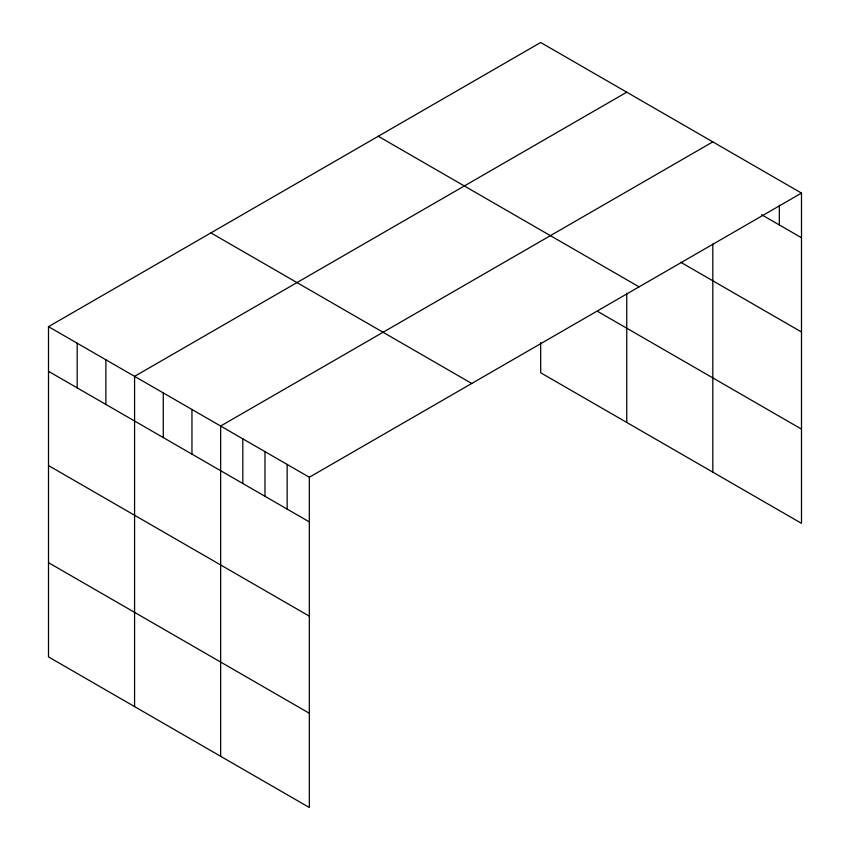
<?xml version="1.0" encoding="UTF-8"?>
<svg xmlns="http://www.w3.org/2000/svg" width="850" height="850" viewBox="0 0 850 850"><rect width="100%" height="100%" fill="white"/><g stroke="black" fill="none" stroke-linecap="round" stroke-linejoin="round"><path stroke-width="1.27" d="M48.503 326.655L309.326 477.243L309.326 807.5L48.503 656.912L48.503 326.655L540.674 42.5L801.497 193.088L801.497 523.345L540.674 372.757L540.674 342.656M626.747 92.193L134.576 376.348L134.576 706.605M712.821 141.886L220.639 426.041L220.639 756.298M309.326 477.243L801.497 193.088M761.6 214.71L801.497 237.745M680.691 262.246L801.497 331.989M378.261 136.276L639.083 286.854M598.06 311.642L801.497 429.101M210.917 232.889L471.739 383.467M48.503 371.312L309.326 521.9M48.503 465.566L309.326 616.154M48.503 562.668L309.326 713.256M779.333 205.243L779.333 224.942M712.821 244.141L712.821 472.143M626.747 293.25L626.747 422.45M287.151 464.44L287.151 509.108M264.988 451.637L264.988 496.304M242.813 438.844L242.813 483.501M191.951 409.477L191.951 454.134M163.264 392.913L163.264 437.569M105.878 359.784L105.878 404.441M77.191 343.219L77.191 387.876"/></g></svg>
